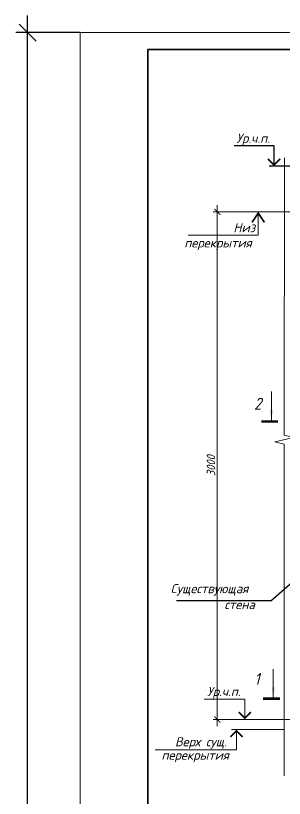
# Model space of a CAD drawing. Header units: millimetres. Extents: x 749182 to 2267578, y 70462 to 311449.
# Drawn here: x 2152190 to 2153776, y 130218 to 134844 of the extents above; entities that cross this region are included whole.
import ezdxf
from ezdxf.enums import TextEntityAlignment as Align

# ---------------------------------------------------------------- set-up
doc = ezdxf.new("R2010")
doc.units = ezdxf.units.MM
doc.layers.get('Defpoints').update_dxf_attribs({"color": 255})
doc.layers.add('CS_UNPLOTTED', color=254, linetype='Continuous', plot=False)
doc.layers.add('Размер', color=7, linetype='Continuous', lineweight=13)
doc.layers.add('штриховка кирпич', color=42, linetype='Continuous', lineweight=5)
doc.layers.add('Текст', color=7, linetype='Continuous')
doc.styles.add('GOST', font='', dxfattribs={"width": 0.8, "oblique": 10})
doc.styles.add('GOST 2.304_new', font='isocpeur.ttf', dxfattribs={"width": 0.9, "oblique": 15})
doc.styles.add('БДА100', font='romand.shx', dxfattribs={"width": 0.7})
doc.styles.add('М2', font='isocpeui.ttf')
doc.styles.get('GOST').set_extended_font_data('GOST type A')
doc.dimstyles.new('SPDS', dxfattribs={"dimscale": 25, "dimtxt": 2.5, "dimasz": 1.77, "dimexe": 1.25, "dimexo": 0.625, "dimtad": 1, "dimdec": 0, "dimrnd": 0.001, "dimtxsty": 'GOST 2.304_new', "dimblk": 'ARCHTICK', "dimcen": 2.5, "dimdle": 2, "dimclrt": 256, "dimazin": 2, "dimtfac": 0.75, "dimtdec": 0, "dimtmove": 1, "dimatfit": 3, "dimfxl": 0, "dimtolj": 1, "dimlwd": 9, "dimlwe": 9, "dimarcsym": 0})
doc.dimstyles.new('БДА1', dxfattribs={"dimtxt": 2, "dimasz": 1, "dimexe": 0.7, "dimexo": 0, "dimgap": 0.8, "dimtad": 1, "dimdec": 0, "dimrnd": 1, "dimzin": 0, "dimdsep": 46, "dimtxsty": 'БДА100', "dimblk": 'OBLIQUE', "dimcen": 2, "dimdle": 1, "dimadec": 0, "dimazin": 0, "dimtfac": 1, "dimtdec": 0, "dimtmove": 1, "dimatfit": 3, "dimldrblk": 'NONE', "dimfxl": 0, "dimtolj": 1, "dimtzin": 0, "dimlwd": -1, "dimlwe": -1, "dimarcsym": 0})

# ---------------------------------------------------------------- blocks, each defined once
blk = doc.blocks.new('_ArchTick')
at = {"color": 0, "linetype": 'ByBlock', "const_width": 0.15}
blk.add_lwpolyline([(-0.5, -0.5), (0.5, 0.5)], dxfattribs=at)
blk = doc.blocks.new('*D1118')
at = {"layer": 'CS_UNPLOTTED', "color": 0, "lineweight": 9, "ltscale": 20, "transparency": 16777216}
for p, q in [((2153953.8, 133683.9), (2153355.2, 133683.9)), ((2153380.2, 133723.9), (2153380.2, 130644.3)), ((2153953.5, 130684.3), (2153355.2, 130684.3))]:
    blk.add_line(p, q, dxfattribs=at)
at = {"layer": 'Defpoints', "color": 0, "lineweight": 20, "ltscale": 20, "transparency": 16777216}
for p in [(2153966.3, 133683.9), (2153380.2, 130684.3), (2153966, 130684.3)]:
    blk.add_point(p, dxfattribs=at)
at = {"layer": 'CS_UNPLOTTED', "color": 0, "lineweight": 9, "ltscale": 20, "transparency": 16777216, "xscale": 35.4, "yscale": 35.4, "zscale": 35.4}
for p, rotation in [((2153380.2, 133683.9), 90), ((2153380.2, 130684.3), 270)]:
    blk.add_blockref('_ArchTick', p, dxfattribs=dict(at, rotation=rotation))
at = {"layer": 'CS_UNPLOTTED', "ltscale": 20, "transparency": 16777216, "insert": (2153342.7, 132184.1), "char_height": 50, "attachment_point": 5, "rotation": 90, "style": 'GOST 2.304_new'}
blk.add_mtext('\\A1;3000', dxfattribs=at)
blk = doc.blocks.new('_Oblique')
at = {"color": 0, "linetype": 'ByBlock', "lineweight": -2}
blk.add_line((-0.5, -0.5), (0.5, 0.5), dxfattribs=at)
blk = doc.blocks.new('*D715')
at = {"layer": 'Defpoints', "color": 0, "transparency": 16777216}
for p, q in [((-15.52, -5), (-15.52, 425)), ((0, 420), (-19.02, 420)), ((0, 0), (-19.02, 0))]:
    blk.add_line(p, q, dxfattribs=at)
for p in [(-15.52, 420), (0, 420), (0, 0)]:
    blk.add_point(p, dxfattribs=at)
at = {"layer": 'Defpoints', "color": 0, "transparency": 16777216, "xscale": 5, "yscale": 5, "zscale": 5}
for p, rotation in [((-15.52, 420), 90), ((-15.52, 0), 270)]:
    blk.add_blockref('_Oblique', p, dxfattribs=dict(at, rotation=rotation))
at = {"layer": 'Defpoints', "color": 0, "lineweight": 0, "transparency": 16777216, "insert": (-24.52, 148.5), "char_height": 10, "attachment_point": 5, "rotation": 90, "style": 'БДА100'}
blk.add_mtext('\\A1;420', dxfattribs=at)
blk = doc.blocks.new('_None')
blk = doc.blocks.new('*U713')
at = {"color": 44, "lineweight": 20, "ltscale": 10}
for p, q in [((594, 420), (0, 420)), ((0, 420), (0, 0))]:
    blk.add_line(p, q, dxfattribs=at)
at = {"color": 137, "lineweight": 35, "ltscale": 10}
for p, q in [((589, 415), (20, 415)), ((20, 415), (20, 5))]:
    blk.add_line(p, q, dxfattribs=at)
at = {"color": 44, "lineweight": 13, "style": 'GOST', "oblique": 10, "width": 0.8}
for tag in ['ФОРМАТВЕРТ', 'ФОРМАТГОРИЗ']:
    blk.add_attdef(tag, (542.98, 1.6), '', height=2, dxfattribs=at)
at = {"layer": 'Defpoints', "color": 251, "lineweight": 0}
dim = blk.add_linear_dim(base=(-15.52, 420), p1=(0, 0), p2=(0, 420), angle=90, dimstyle='БДА1', override={"dimscale": 5}, dxfattribs=at)
dim.commit()
dim.dimension.update_dxf_attribs({"geometry": '*D715', "text_midpoint": (-15.52, 148.5), "dimtype": 128})

msp = doc.modelspace()

# ---------------------------------------------------------------- linework, layer by layer
at = {"linetype": 'Continuous', "ltscale": 20}
for p, q in [((2153715.3438, 134073.8611), (2153479.8436, 134073.8611)), ((2153715.3438, 133953.8611), (2153715.3438, 134073.8611)), ((2153836.1257, 133953.8611), (2153685.3438, 133953.8611))]:
    msp.add_line(p, q, dxfattribs=at)
at = {"ltscale": 100}
for q in [(2153944.3694, 131604.5295), (2153140.1285, 131386.1906)]:
    msp.add_line((2153695.4544, 131386.1906), q, dxfattribs=at)
at = {"color": 0, "linetype": 'Continuous', "ltscale": 20, "const_width": 10}
msp.add_lwpolyline([(2153751.8082, 133997.3966), (2153715.3438, 133960.9322), (2153678.8793, 133997.3966)], dxfattribs=at)
at = {"layer": 'Размер', "linetype": 'Continuous', "ltscale": 20}
for p, q in [((2153916.5889, 133683.8611), (2153591.5758, 133683.8611)), ((2153621.5758, 133683.8611), (2153621.5758, 133545.6411)), ((2153621.5758, 133545.6411), (2153208.8001, 133545.6411)), ((2153699.2917, 132452.9543), (2153699.2917, 132622.9543)), ((2153710.5397, 130814.086), (2153710.5397, 130982.3282)), ((2153542.5221, 130804.3391), (2153302.2497, 130804.3391)), ((2153542.5221, 130684.3391), (2153542.5221, 130804.3391)), ((2153775.6562, 130684.3391), (2153463.3443, 130684.3391)), ((2153775.6562, 130624.3391), (2153463.3443, 130624.3391)), ((2153493.3827, 130624.3391), (2153493.3827, 130504.3391)), ((2153493.3827, 130504.3391), (2153012.5526, 130504.3391))]:
    msp.add_line(p, q, dxfattribs=at)
at = {"layer": 'Размер', "color": 0, "linetype": 'Continuous', "ltscale": 20}
for points, const_width in [([(2153585.1113, 133622.1055), (2153621.5758, 133676.7901), (2153658.0402, 133622.1055)], 10), ([(2153639.2917, 132445.9543), (2153739.2917, 132445.9543)], 14), ([(2153650.5397, 130807.086), (2153750.5397, 130807.086)], 14), ([(2153578.9866, 130727.8746), (2153542.5221, 130691.4101), (2153506.0577, 130727.8746)], 10), ([(2153529.8471, 130580.8036), (2153493.3827, 130617.268), (2153456.9182, 130580.8036)], 10)]:
    msp.add_lwpolyline(points, dxfattribs=dict(at, const_width=const_width))
at = {"layer": 'Размер', "linetype": 'Continuous', "ltscale": 20}
for points in [[(2153699.2917, 132452.9543), (2153689.2361, 132513.0443), (2153709.3473, 132513.0443)], [(2153710.5397, 130814.086), (2153700.4841, 130874.1761), (2153720.5953, 130874.1761)]]:
    msp.add_solid(points, dxfattribs=at)
at = {"layer": 'штриховка кирпич', "color": 0, "linetype": 'Continuous', "ltscale": 15}
msp.add_lwpolyline([(2153776.0043, 134003.7729), (2153775.6946, 132363.946), (2153831.9446, 132350.821), (2153719.4446, 132324.571), (2153775.6946, 132311.446), (2153775.6946, 130350.2472)], dxfattribs=at)

# ---------------------------------------------------------------- block references
at = {"xscale": 20, "yscale": 20, "zscale": 20}
msp.add_blockref('*U713', (2152570.5073, 126343.6416), dxfattribs=at)

# ---------------------------------------------------------------- texts
at = {"layer": 'Размер', "linetype": 'Continuous', "ltscale": 20, "style": 'GOST 2.304_new', "oblique": 15, "width": 0.9}
for s, p in [('2', (2153597.2627, 132515.2578)), ('1', (2153598.3345, 130889.2095))]:
    msp.add_text(s, height=70, dxfattribs=at).set_placement(p)
at = {"layer": 'Текст', "ltscale": 20, "style": 'М2'}
for s, p in [('Ур.ч.п.', (2153493.0713, 134091.8611)), ('Низ', (2153475.0803, 133563.6411)), ('Существующая', (2153104.8571, 131430.4706)), ('стена', (2153422.2321, 131336.4706)), ('Ур.ч.п.', (2153320.2497, 130822.3391)), ('Верх сущ.', (2153130.281, 130525.4322))]:
    msp.add_text(s, height=54, dxfattribs=at).set_placement(p)
for p in [(2153185.2394, 133527.6411), (2153050.575, 130500.097)]:
    msp.add_text('перекрытия', height=54, dxfattribs=at).set_placement(p, align=Align.TOP_LEFT)

# ---------------------------------------------------------------- dimensions: what is measured, and where the dimension line sits
at = {"layer": 'CS_UNPLOTTED', "ltscale": 20}
dim = msp.add_linear_dim(base=(2153380.1876, 130684.3391), p1=(2153966.3223, 133683.8611), p2=(2153966.0126, 130684.3391), angle=90, dimstyle='SPDS', override={"dimscale": 20, "dimfxl": 1.25, "dimtfill": 0, "dimarcsym": 1}, dxfattribs=at)
dim.commit()
dim.dimension.update_dxf_attribs({"geometry": '*D1118', "text_midpoint": (2153342.6876, 132184.1001)})

doc.saveas('drawing.dxf')
